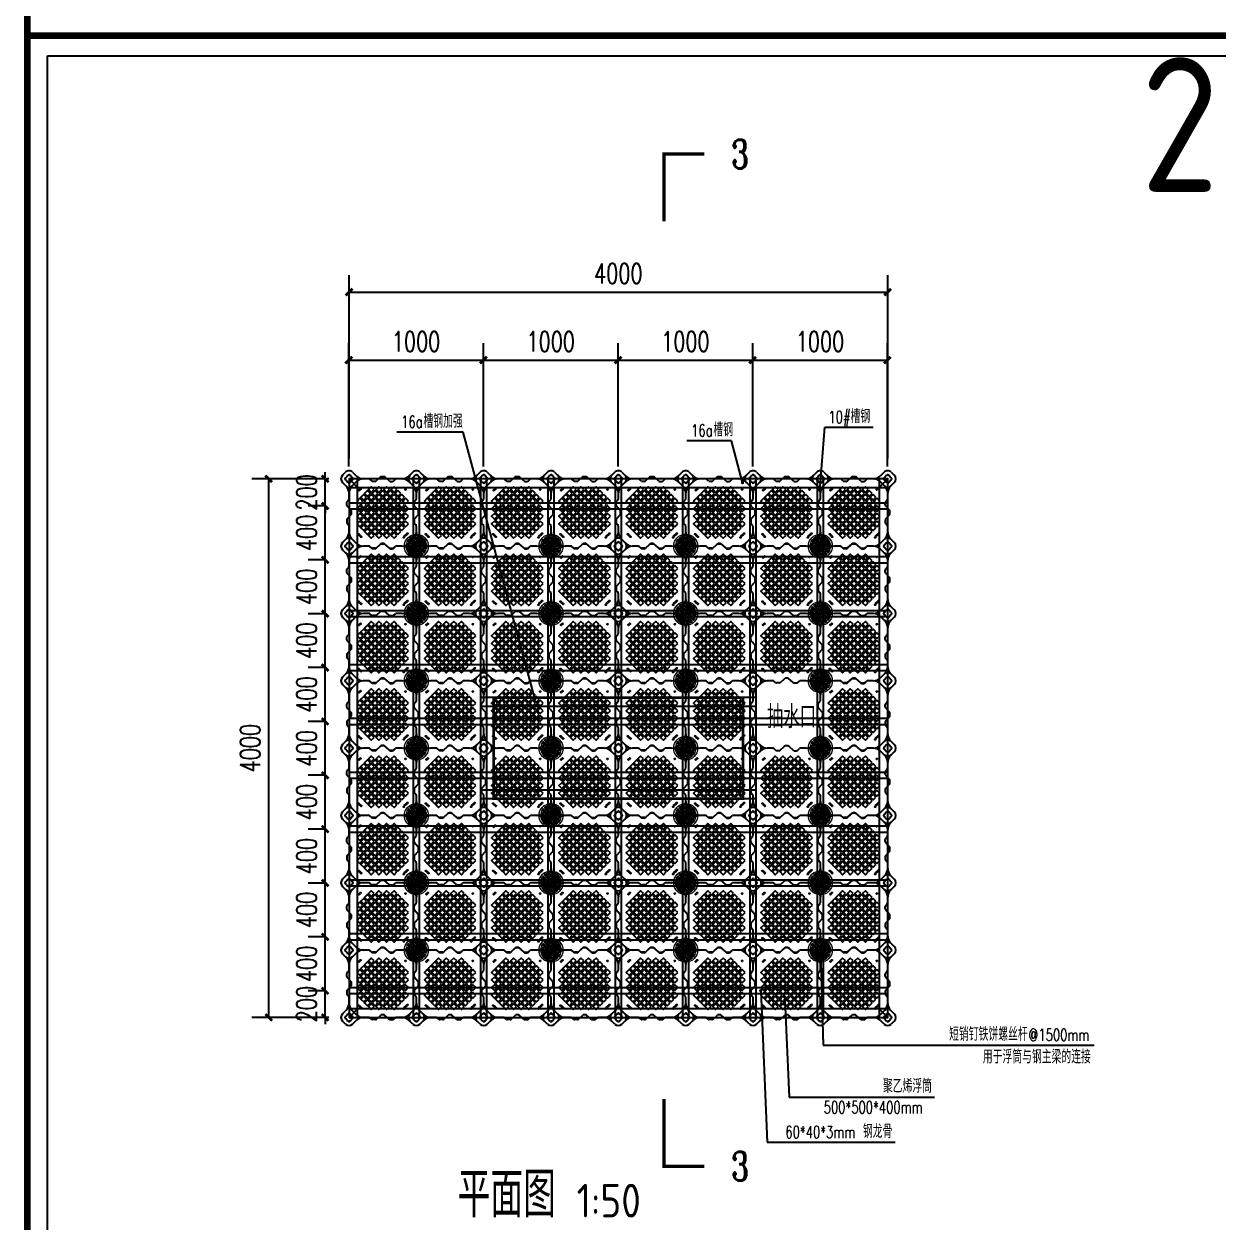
# Model space of a CAD drawing. Extents: x 120685 to 139536, y 100334 to 144511.
# Drawn here: x 120685 to 129552, y 107216 to 116113 of the extents above; entities that cross this region are included whole.
import ezdxf

# ---------------------------------------------------------------- set-up
doc = ezdxf.new("R2010")
doc.units = 0
doc.header["$LTSCALE"] = 1000
doc.header["$MEASUREMENT"] = 0
for name, color, linetype in [('DIM_LEAD', 3, 'Continuous'), ('DIM_SYMB', 3, 'Continuous'), ('PUB_DIM', 3, 'Continuous'), ('PUB_TEXT', 7, 'Continuous'), ('W-FLOAT_BOWL浮筒', 253, 'Continuous'), ('W-STEEL_FRAME钢架', 3, 'Continuous'), ('短销钉', 253, 'Continuous')]:
    doc.layers.add(name, color=color, linetype=linetype)
doc.styles.add('_TCH_DIM', font='SIMPLEX', dxfattribs={"bigfont": 'GBCBIG'})
doc.styles.add('_TCH_DIM_T3', font='SIMPLEX', dxfattribs={"width": 0.705882, "bigfont": 'GBCBIG'})
doc.styles.add('_TCH_LABEL', font='COMPLEX', dxfattribs={"bigfont": 'GBCBIG'})
doc.styles.get("Standard").update_dxf_attribs({"font": 'gbenor.shx', "bigfont": 'gbcbig.shx'})
doc.dimstyles.new('_TCH_ARCH&&50', dxfattribs={"dimtxt": 148.75, "dimasz": 50, "dimexe": 125, "dimexo": 150, "dimgap": 63.125, "dimtad": 1, "dimdec": 0, "dimzin": 0, "dimdsep": 46, "dimtxsty": '_TCH_DIM_T3', "dimblk": 'ARCHTICK', "dimcen": 0.09, "dimclrt": 7, "dimazin": 2, "dimtfac": 1, "dimtdec": 0, "dimtix": 1, "dimtmove": 2, "dimatfit": 3, "dimfxl": 0, "dimtolj": 1, "dimtzin": 0, "dimarcsym": 0})

# ---------------------------------------------------------------- blocks, each defined once
blk = doc.blocks.new('*U27')
at = {"layer": 'W-STEEL_FRAME钢架', "color": 1}
blk.add_lwpolyline([(-2497.6, -21.5), (1502.4, -21.5), (1502.4, 21.5), (-2497.6, 21.5)], close=True, dxfattribs=at)
blk = doc.blocks.new('*U28')
at = {"color": 0, "linetype": 'ByBlock', "lineweight": -2, "transparency": 16777216}
for p in [(0, 0), (0, -400), (0, -800), (0, -1200), (0, -1600), (0, -2000), (0, -2400), (0, -2800), (0, -3200), (0, -3600)]:
    blk.add_blockref('*U27', p, dxfattribs=at)
blk = doc.blocks.new('dsm2')
at = {"color": 251, "lineweight": 5}
for p, q in [((-77.5, 0.3), (-0.3, 77.5)), ((-76.4, -12.8), (12.8, 76.4)), ((-58.2, -51.2), (51.2, 58.2)), ((-51.2, -58.2), (58.2, 51.2)), ((-12.8, -76.4), (76.4, 12.8)), ((0.3, -77.5), (77.5, -0.3))]:
    blk.add_line(p, q, dxfattribs=at)
for centre, radius in [((0, 0), 89), ((-71.8, 14.5), 2.5), ((-65.4, 20.9), 2.5), ((-64, 32.2), 2.5), ((-59, 27.2), 2.5), ((-57.6, 38.5), 2.5), ((-56.2, -1.1), 2.5), ((-52.7, 33.6), 2.5), ((-51.3, 44.9), 2.5), ((-49.9, 5.3), 2.5), ((-46.3, 40), 2.5), ((-44.9, 51.3), 2.5), ((-44.9, 0.4), 2.5), ((-43.5, 11.7), 2.5), ((-40, 46.3), 2.5), ((-38.5, 57.6), 2.5), ((-38.5, 6.7), 2.5), ((-37.1, 18), 2.5), ((-33.6, 52.7), 2.5), ((-32.2, 64), 2.5), ((-32.2, 13.1), 2.5), ((-30.8, 24.4), 2.5), ((-27.2, 59), 2.5), ((-25.8, 19.4), 2.5), ((-24.4, 30.8), 2.5), ((-22.3, 3.2), 2.5), ((-20.9, 65.4), 2.5), ((-19.4, 25.8), 2.5), ((-18, 37.1), 2.5), ((-17.3, -1.8), 2.5), ((-15.9, 9.5), 2.5), ((-14.5, 71.8), 2.5), ((-13.1, 32.2), 2.5), ((-11.7, 43.5), 2.5), ((-11, 4.6), 2.5), ((-9.5, 15.9), 2.5), ((-6.7, 38.5), 2.5), ((-4.6, 11), 2.5), ((0, 45), 6), ((-3.2, 22.3), 2.5), ((1.1, 56.2), 2.5), ((1.8, 17.3), 2.5), ((3.2, 28.6), 2.5), ((6, 51.3), 2.5), ((7.4, 62.6), 2.5), ((8.1, 23.7), 2.5), ((9.5, 35), 2.5), ((12.4, 57.6), 2.5), ((13.8, 68.9), 2.5), ((14.5, 30.1), 2.5), ((15.9, 41.4), 2.5), ((17.3, 1.8), 2.5), ((18.7, 64), 2.5), ((20.9, 36.4), 2.5), ((22.3, 47.7), 2.5), ((23.7, 8.1), 2.5), ((27.2, 42.8), 2.5), ((28.6, 54.1), 2.5), ((28.6, 3.2), 2.5), ((30.1, 14.5), 2.5), ((33.6, 49.1), 2.5), ((35, 60.5), 2.5), ((35, 9.5), 2.5), ((36.4, 20.9), 2.5), ((40, 55.5), 2.5), ((41.4, 15.9), 2.5), ((42.8, 27.2), 2.5), ((44.9, -0.4), 2.5), ((47.7, 22.3), 2.5), ((49.1, 33.6), 2.5), ((51.3, 6), 2.5), ((54.1, 28.6), 2.5), ((55.5, 40), 2.5), ((56.2, 1.1), 2.5), ((57.6, 12.4), 2.5), ((60.5, 35), 2.5), ((62.6, 7.4), 2.5), ((64, 18.7), 2.5), ((68.9, 13.8), 2.5), ((-68.9, -13.8), 2.5), ((-64, -18.7), 2.5), ((-62.6, -7.4), 2.5), ((-60.5, -35), 2.5), ((-57.6, -12.4), 2.5), ((-55.5, -40), 2.5), ((-54.1, -28.6), 2.5), ((-51.3, -6), 2.5), ((-49.1, -33.6), 2.5), ((-47.7, -22.3), 2.5), ((-42.8, -27.2), 2.5), ((-41.4, -15.9), 2.5), ((-40, -55.5), 2.5), ((-36.4, -20.9), 2.5), ((-35, -9.5), 2.5), ((-35, -60.5), 2.5), ((-33.6, -49.1), 2.5), ((-30.1, -14.5), 2.5), ((-28.6, -3.2), 2.5), ((-28.6, -54.1), 2.5), ((-27.2, -42.8), 2.5), ((-23.7, -8.1), 2.5), ((-22.3, -47.7), 2.5), ((-20.9, -36.4), 2.5), ((-18.7, -64), 2.5), ((-15.9, -41.4), 2.5), ((-14.5, -30.1), 2.5), ((-13.8, -68.9), 2.5), ((-12.4, -57.6), 2.5), ((-9.5, -35), 2.5), ((-8.1, -23.7), 2.5), ((-7.4, -62.6), 2.5), ((-6, -51.3), 2.5), ((0, -45), 6), ((-3.2, -28.6), 2.5), ((-1.8, -17.3), 2.5), ((-1.1, -56.2), 2.5), ((3.2, -22.3), 2.5), ((4.6, -11), 2.5), ((6.7, -38.5), 2.5), ((9.5, -15.9), 2.5), ((11, -4.6), 2.5), ((11.7, -43.5), 2.5), ((13.1, -32.2), 2.5), ((14.5, -71.8), 2.5), ((15.9, -9.5), 2.5), ((18, -37.1), 2.5), ((19.4, -25.8), 2.5), ((20.9, -65.4), 2.5), ((22.3, -3.2), 2.5), ((24.4, -30.8), 2.5), ((25.8, -19.4), 2.5), ((27.2, -59), 2.5), ((30.8, -24.4), 2.5), ((32.2, -13.1), 2.5), ((32.2, -64), 2.5), ((33.6, -52.7), 2.5), ((37.1, -18), 2.5), ((38.5, -6.7), 2.5), ((38.5, -57.6), 2.5), ((40, -46.3), 2.5), ((43.5, -11.7), 2.5), ((44.9, -51.3), 2.5), ((46.3, -40), 2.5), ((49.9, -5.3), 2.5), ((51.3, -44.9), 2.5), ((52.7, -33.6), 2.5), ((57.6, -38.5), 2.5), ((59, -27.2), 2.5), ((64, -32.2), 2.5), ((65.4, -20.9), 2.5), ((71.8, -14.5), 2.5)]:
    blk.add_circle(centre, radius, dxfattribs=at)
for centre, radius, start, end in [((0, 0), 77.5, 90.20868, 179.79132), ((-5.3, 49.9), 2.5, 9.98859, 265.11194), ((0, 0), 77.5, 48.69907, 80.49593), ((0, 0), 77.5, 9.50407, 41.30093), ((0, 0), 77.5, 189.50407, 221.30093), ((0, 0), 77.5, 228.69907, 260.49593), ((0, 0), 77.5, 270.20868, 359.79132), ((5.3, -49.9), 2.5, 189.98859, 85.11194)]:
    blk.add_arc(centre, radius, start, end, dxfattribs=at)
blk = doc.blocks.new('ds')
at = {"color": 6}
blk.add_lwpolyline([(-6.5, -3.8), (0, -7.5), (6.5, -3.8), (6.5, 3.8), (0, 7.5), (-6.5, 3.8)], close=True, dxfattribs=at)
at = {"color": 5, "lineweight": -3}
blk.add_circle((0, 0), 9, dxfattribs=at)
at = {"lineweight": -3}
blk.add_circle((0, 0), 4, dxfattribs=at)
at = {"color": 251, "lineweight": 5, "rotation": 90}
blk.add_blockref('dsm2', (0, 0), dxfattribs=at)
blk = doc.blocks.new('*U35')
at = {"layer": '短销钉'}
blk.add_blockref('ds', (0, 0), dxfattribs=at)
blk = doc.blocks.new('*U36')
at = {"color": 0, "linetype": 'ByBlock', "lineweight": -2, "transparency": 16777216}
for p in [(0, 0), (1000, 0), (2000, 0), (3000, 0), (0, -500), (1000, -500), (2000, -500), (3000, -500), (0, -1000), (1000, -1000), (2000, -1000), (3000, -1000), (0, -1500), (1000, -1500), (2000, -1500), (3000, -1500), (0, -2000), (1000, -2000), (2000, -2000), (3000, -2000), (0, -2500), (1000, -2500), (2000, -2500), (3000, -2500), (0, -3000), (1000, -3000), (2000, -3000), (3000, -3000)]:
    blk.add_blockref('*U35', p, dxfattribs=at)
blk = doc.blocks.new('旗华浮筒')
at = {"layer": 'W-FLOAT_BOWL浮筒'}
for p, q in [((-548.8, 526.9), (-526.9, 548.8)), ((-473.2, 548.8), (-444.8, 520.5)), ((-26.8, 548.8), (-55.2, 520.5)), ((26.9, 548.8), (48.8, 526.9)), ((-548.8, 473.2), (-520.5, 444.8)), ((-479.5, 444.8), (-444.8, 479.5)), ((-395.4, 500), (-351.5, 500)), ((-332.9, 513.4), (-344.7, 502.6)), ((-303.9, 516), (-326.1, 516)), ((-297.1, 513.4), (-264.4, 483.6)), ((-257.6, 481), (-242.4, 481)), ((-202.9, 513.4), (-235.6, 483.6)), ((-196.1, 516), (-173.9, 516)), ((-167.1, 513.4), (-155.3, 502.6)), ((-148.5, 500), (-104.7, 500)), ((-20.5, 444.8), (-55.2, 479.5)), ((48.8, 473.2), (20.5, 444.8)), ((-500, 351.5), (-500, 395.4)), ((0, 351.3), (0, 395.4)), ((-516, 303.9), (-516, 326.1)), ((-513.4, 332.9), (-502.6, 344.7)), ((-513.4, 297.1), (-483.6, 264.4)), ((-19, 307.4), (-19, 322.6)), ((-16.4, 329.4), (-2.6, 344.5)), ((-16.4, 300.6), (13.4, 267.9)), ((-516, 196.1), (-516, 173.9)), ((-513.4, 202.9), (-483.6, 235.6)), ((-481, 242.4), (-481, 257.6)), ((-19, 192.6), (-19, 177.4)), ((-16.4, 199.4), (13.4, 232.1)), ((16, 238.9), (16, 261.1)), ((-513.4, 167.1), (-502.6, 155.3)), ((-500, 104.7), (-500, 148.5)), ((-16.4, 170.6), (-2.6, 155.5)), ((0, 104.7), (0, 148.7)), ((-548.8, 26.8), (-520.5, 55.2)), ((-444.8, 20.5), (-479.5, 55.2)), ((-395.4, 0), (-351.3, 0)), ((-329.4, 16.4), (-344.5, 2.6)), ((-307.4, 19), (-322.6, 19)), ((-300.6, 16.4), (-267.9, -13.4)), ((-199.4, 16.4), (-232.1, -13.4)), ((-192.6, 19), (-177.4, 19)), ((-170.6, 16.4), (-155.5, 2.6)), ((-148.7, 0), (-104.7, 0)), ((-55.2, 20.5), (-20.5, 55.2)), ((48.8, 26.8), (20.5, 55.2)), ((-526.9, -48.8), (-548.8, -26.9)), ((-473.2, -48.8), (-444.8, -20.5)), ((-261.1, -16), (-238.9, -16)), ((-26.8, -48.8), (-55.2, -20.5)), ((48.8, -26.9), (26.9, -48.8))]:
    blk.add_line(p, q, dxfattribs=at)
for points in [[(-419.7, 313.6), (-398.5, 334.9), (-419.7, 356.1), (-440.9, 334.9)], [(-391.4, 341.9), (-370.2, 363.1), (-391.4, 384.4), (-412.6, 363.1)], [(-363.1, 370.2), (-341.9, 391.4), (-363.1, 412.6), (-384.4, 391.4)], [(-363.1, 313.6), (-341.9, 334.9), (-363.1, 356.1), (-384.4, 334.9)], [(-334.9, 398.5), (-313.6, 419.7), (-334.9, 440.9), (-356.1, 419.7)], [(-334.9, 341.9), (-313.6, 363.1), (-334.9, 384.4), (-356.1, 363.1)], [(-306.6, 370.2), (-285.4, 391.4), (-306.6, 412.6), (-327.8, 391.4)], [(-306.6, 313.6), (-285.4, 334.9), (-306.6, 356.1), (-327.8, 334.9)], [(-278.3, 398.5), (-257.1, 419.7), (-278.3, 440.9), (-299.5, 419.7)], [(-278.3, 341.9), (-257.1, 363.1), (-278.3, 384.4), (-299.5, 363.1)], [(-250, 370.2), (-228.8, 391.4), (-250, 412.6), (-271.2, 391.4)], [(-250, 313.6), (-228.8, 334.9), (-250, 356.1), (-271.2, 334.9)], [(-221.7, 398.5), (-200.5, 419.7), (-221.7, 440.9), (-242.9, 419.7)], [(-221.7, 341.9), (-200.5, 363.1), (-221.7, 384.4), (-242.9, 363.1)], [(-193.4, 370.2), (-172.2, 391.4), (-193.4, 412.6), (-214.6, 391.4)], [(-193.4, 313.6), (-172.2, 334.9), (-193.4, 356.1), (-214.6, 334.9)], [(-165.1, 398.5), (-143.9, 419.7), (-165.1, 440.9), (-186.4, 419.7)], [(-165.1, 341.9), (-143.9, 363.1), (-165.1, 384.4), (-186.4, 363.1)], [(-136.9, 370.2), (-115.6, 391.4), (-136.9, 412.6), (-158.1, 391.4)], [(-136.9, 313.6), (-115.6, 334.9), (-136.9, 356.1), (-158.1, 334.9)], [(-108.6, 341.9), (-87.4, 363.1), (-108.6, 384.4), (-129.8, 363.1)], [(-80.3, 313.6), (-59.1, 334.9), (-80.3, 356.1), (-101.5, 334.9)], [(-419.7, 257.1), (-398.5, 278.3), (-419.7, 299.5), (-440.9, 278.3)], [(-391.4, 285.4), (-370.2, 306.6), (-391.4, 327.8), (-412.6, 306.6)], [(-391.4, 228.8), (-370.2, 250), (-391.4, 271.2), (-412.6, 250)], [(-363.1, 257.1), (-341.9, 278.3), (-363.1, 299.5), (-384.4, 278.3)], [(-334.9, 285.4), (-313.6, 306.6), (-334.9, 327.8), (-356.1, 306.6)], [(-334.9, 228.8), (-313.6, 250), (-334.9, 271.2), (-356.1, 250)], [(-306.6, 257.1), (-285.4, 278.3), (-306.6, 299.5), (-327.8, 278.3)], [(-278.3, 285.4), (-257.1, 306.6), (-278.3, 327.8), (-299.5, 306.6)], [(-278.3, 228.8), (-257.1, 250), (-278.3, 271.2), (-299.5, 250)], [(-250, 257.1), (-228.8, 278.3), (-250, 299.5), (-271.2, 278.3)], [(-221.7, 285.4), (-200.5, 306.6), (-221.7, 327.8), (-242.9, 306.6)], [(-221.7, 228.8), (-200.5, 250), (-221.7, 271.2), (-242.9, 250)], [(-193.4, 257.1), (-172.2, 278.3), (-193.4, 299.5), (-214.6, 278.3)], [(-165.1, 285.4), (-143.9, 306.6), (-165.1, 327.8), (-186.4, 306.6)], [(-165.1, 228.8), (-143.9, 250), (-165.1, 271.2), (-186.4, 250)], [(-136.9, 257.1), (-115.6, 278.3), (-136.9, 299.5), (-158.1, 278.3)], [(-108.6, 285.4), (-87.4, 306.6), (-108.6, 327.8), (-129.8, 306.6)], [(-108.6, 228.8), (-87.4, 250), (-108.6, 271.2), (-129.8, 250)], [(-80.3, 257.1), (-59.1, 278.3), (-80.3, 299.5), (-101.5, 278.3)], [(-419.7, 200.5), (-398.5, 221.7), (-419.7, 242.9), (-440.9, 221.7)], [(-419.7, 143.9), (-398.5, 165.1), (-419.7, 186.4), (-440.9, 165.1)], [(-391.4, 172.2), (-370.2, 193.4), (-391.4, 214.6), (-412.6, 193.4)], [(-363.1, 200.5), (-341.9, 221.7), (-363.1, 242.9), (-384.4, 221.7)], [(-363.1, 143.9), (-341.9, 165.1), (-363.1, 186.4), (-384.4, 165.1)], [(-334.9, 172.2), (-313.6, 193.4), (-334.9, 214.6), (-356.1, 193.4)], [(-306.6, 200.5), (-285.4, 221.7), (-306.6, 242.9), (-327.8, 221.7)], [(-306.6, 143.9), (-285.4, 165.1), (-306.6, 186.4), (-327.8, 165.1)], [(-278.3, 172.2), (-257.1, 193.4), (-278.3, 214.6), (-299.5, 193.4)], [(-250, 200.5), (-228.8, 221.7), (-250, 242.9), (-271.2, 221.7)], [(-250, 143.9), (-228.8, 165.1), (-250, 186.4), (-271.2, 165.1)], [(-221.7, 172.2), (-200.5, 193.4), (-221.7, 214.6), (-242.9, 193.4)], [(-193.4, 200.5), (-172.2, 221.7), (-193.4, 242.9), (-214.6, 221.7)], [(-193.4, 143.9), (-172.2, 165.1), (-193.4, 186.4), (-214.6, 165.1)], [(-165.1, 172.2), (-143.9, 193.4), (-165.1, 214.6), (-186.4, 193.4)], [(-136.9, 200.5), (-115.6, 221.7), (-136.9, 242.9), (-158.1, 221.7)], [(-136.9, 143.9), (-115.6, 165.1), (-136.9, 186.4), (-158.1, 165.1)], [(-108.6, 172.2), (-87.4, 193.4), (-108.6, 214.6), (-129.8, 193.4)], [(-80.3, 200.5), (-59.1, 221.7), (-80.3, 242.9), (-101.5, 221.7)], [(-80.3, 143.9), (-59.1, 165.1), (-80.3, 186.4), (-101.5, 165.1)], [(-391.4, 115.6), (-370.2, 136.9), (-391.4, 158.1), (-412.6, 136.9)], [(-363.1, 87.4), (-341.9, 108.6), (-363.1, 129.8), (-384.4, 108.6)], [(-334.9, 115.6), (-313.6, 136.9), (-334.9, 158.1), (-356.1, 136.9)], [(-334.9, 59.1), (-313.6, 80.3), (-334.9, 101.5), (-356.1, 80.3)], [(-306.6, 87.4), (-285.4, 108.6), (-306.6, 129.8), (-327.8, 108.6)], [(-278.3, 115.6), (-257.1, 136.9), (-278.3, 158.1), (-299.5, 136.9)], [(-278.3, 59.1), (-257.1, 80.3), (-278.3, 101.5), (-299.5, 80.3)], [(-250, 87.4), (-228.8, 108.6), (-250, 129.8), (-271.2, 108.6)], [(-221.7, 115.6), (-200.5, 136.9), (-221.7, 158.1), (-242.9, 136.9)], [(-221.7, 59.1), (-200.5, 80.3), (-221.7, 101.5), (-242.9, 80.3)], [(-193.4, 87.4), (-172.2, 108.6), (-193.4, 129.8), (-214.6, 108.6)], [(-165.1, 115.6), (-143.9, 136.9), (-165.1, 158.1), (-186.4, 136.9)], [(-165.1, 59.1), (-143.9, 80.3), (-165.1, 101.5), (-186.4, 80.3)], [(-136.9, 87.4), (-115.6, 108.6), (-136.9, 129.8), (-158.1, 108.6)], [(-108.6, 115.6), (-87.4, 136.9), (-108.6, 158.1), (-129.8, 136.9)]]:
    blk.add_lwpolyline(points, close=True, dxfattribs=at)
for centre in [(-429.4, 411), (-419.7, 419.7), (-411, 429.4), (-84.8, 424.4), (-75.6, 415.2), (-434.7, 92.9), (-424.4, 84.8), (-415.2, 75.6), (-407.1, 65.3), (-80.3, 80.3)]:
    blk.add_circle(centre, 3.5, dxfattribs=at)
for centre, radius, start, end in [((-500, 522), 38, 45, 135), ((0, 522), 38, 45, 135), ((-522, 500), 38, 135, 225), ((-524, 500), 7, 90, 270), ((-500, 500), 25, 106.2602, 163.7398), ((-500, 500), 25, 196.2602, 253.7398), ((-500, 524), 7, 0, 180), ((-500, 476), 7, 180, 0), ((-500, 500), 25, 16.2602, 73.7398), ((-500, 500), 25, 286.2602, 343.7398), ((-476, 500), 7, 270, 90), ((-395.3, 570), 70, 225, 270), ((-395.3, 430), 70, 90, 135), ((-351.5, 510), 10, 270, 312.27369), ((-326.1, 506), 10, 90, 132.27369), ((-303.9, 506), 10, 47.72631, 90), ((-257.6, 491), 10, 227.72631, 270), ((-242.4, 491), 10, 270, 312.27369), ((-196.1, 506), 10, 90, 132.27369), ((-173.9, 506), 10, 47.72631, 90), ((-148.5, 510), 10, 227.72631, 270), ((-104.7, 570), 70, 270, 315), ((-104.7, 430), 70, 45, 90), ((-24, 500), 7, 90, 270), ((0, 500), 25, 106.2602, 163.7398), ((0, 500), 25, 196.2602, 253.7398), ((0, 524), 7, 0, 180), ((0, 476), 7, 180, 0), ((0, 500), 25, 16.2602, 73.7398), ((0, 500), 25, 286.2602, 343.7398), ((24, 500), 7, 270, 90), ((22, 500), 38, 315, 45), ((-570, 395.3), 70, 0, 45), ((-430, 395.3), 70, 135, 180), ((-70, 395.3), 70, 0, 45), ((70, 395.3), 70, 135, 180), ((-506, 326.1), 10, 137.72631, 180), ((-506, 303.9), 10, 180, 222.27369), ((-510, 351.5), 10, 317.72631, 0), ((-9, 322.6), 10, 137.72631, 180), ((-9, 307.4), 10, 180, 222.27369), ((-10, 351.3), 10, 317.72631, 0), ((6, 261.1), 10, 0, 42.27369), ((-506, 196.1), 10, 137.72631, 180), ((-491, 257.6), 10, 0, 42.27369), ((-491, 242.4), 10, 317.72631, 0), ((-9, 192.6), 10, 137.72631, 180), ((6, 238.9), 10, 317.72631, 0), ((-570, 104.7), 70, 315, 0), ((-506, 173.9), 10, 180, 222.27369), ((-510, 148.5), 10, 0, 42.27369), ((-430, 104.7), 70, 180, 225), ((-70, 104.7), 70, 315, 0), ((-9, 177.4), 10, 180, 222.27369), ((-10, 148.7), 10, 0, 42.27369), ((70, 104.7), 70, 180, 225), ((-522, 0), 38, 135, 225), ((-524, 0), 7, 90, 270), ((-500, 0), 25, 106.2602, 163.7398), ((-500, 24), 7, 0, 180), ((-500, 0), 25, 16.2602, 73.7398), ((-476, 0), 7, 270, 90), ((-395.3, 70), 70, 225, 270), ((-395.3, -70), 70, 90, 135), ((-351.3, 10), 10, 270, 312.27369), ((-322.6, 9), 10, 90, 132.27369), ((-307.4, 9), 10, 47.72631, 90), ((-192.6, 9), 10, 90, 132.27369), ((-177.4, 9), 10, 47.72631, 90), ((-148.7, 10), 10, 227.72631, 270), ((-104.7, 70), 70, 270, 315), ((-104.7, -70), 70, 45, 90), ((-24, 0), 7, 90, 270), ((0, 0), 25, 106.2602, 163.7398), ((0, 24), 7, 0, 180), ((0, 0), 25, 16.2602, 73.7398), ((24, 0), 7, 270, 90), ((22, 0), 38, 315, 45), ((-500, -22), 38, 225, 315), ((-500, 0), 25, 196.2602, 253.7398), ((-500, -24), 7, 180, 0), ((-500, 0), 25, 286.2602, 343.7398), ((-261.1, -6), 10, 227.72631, 270), ((-238.9, -6), 10, 270, 312.27369), ((0, -22), 38, 225, 315), ((0, 0), 25, 196.2602, 253.7398), ((0, -24), 7, 180, 0), ((0, 0), 25, 286.2602, 343.7398)]:
    blk.add_arc(centre, radius, start, end, dxfattribs=at)
blk = doc.blocks.new('*U45')
at = {"color": 172}
blk.add_lwpolyline([(-24, -2750), (24, -2750), (24, 1250), (-24, 1250)], close=True, dxfattribs=at)
blk = doc.blocks.new('*U46')
at = {"color": 0, "linetype": 'ByBlock', "lineweight": -2, "transparency": 16777216}
for p in [(0, 0), (1000, 0), (2000, 0), (3000, 0)]:
    blk.add_blockref('*U45', p, dxfattribs=at)
blk = doc.blocks.new('*U47')
at = {"color": 172}
blk.add_lwpolyline([(-24, -2750), (24, -2750), (24, 1250), (-24, 1250)], close=True, dxfattribs=at)
blk = doc.blocks.new('*U48')
at = {"color": 0, "linetype": 'ByBlock', "lineweight": -2, "transparency": 16777216}
for p in [(0, 0), (1000, 0), (2000, 0)]:
    blk.add_blockref('*U47', p, dxfattribs=at)
blk = doc.blocks.new('_ArchTick')
at = {"color": 0, "linetype": 'ByBlock', "const_width": 0.4}
blk.add_lwpolyline([(-0.5, -0.5), (0.5, 0.5)], dxfattribs=at)
blk = doc.blocks.new('*D111')
at = {"layer": 'Defpoints', "color": 0, "transparency": 16777216}
for p in [(122502.3, 112735.2), (123099, 112735.2), (123099, 108735.2)]:
    blk.add_point(p, dxfattribs=at)
at = {"layer": 'PUB_DIM', "color": 0, "lineweight": -2, "transparency": 16777216}
for p, q in [((122949, 112735.2), (122377.3, 112735.2)), ((122502.3, 108735.2), (122502.3, 112735.2)), ((122949, 108735.2), (122377.3, 108735.2))]:
    blk.add_line(p, q, dxfattribs=at)
at = {"layer": 'PUB_DIM', "color": 0, "lineweight": -2, "transparency": 16777216, "xscale": 50, "yscale": 50, "zscale": 50}
for p, rotation in [((122502.3, 112735.2), 90), ((122502.3, 108735.2), 270)]:
    blk.add_blockref('_ArchTick', p, dxfattribs=dict(at, rotation=rotation))
at = {"layer": 'PUB_DIM', "color": 7, "transparency": 16777216, "insert": (122364.8, 110735.2), "char_height": 148.75, "attachment_point": 5, "rotation": 90, "style": '_TCH_DIM_T3'}
blk.add_mtext('\\A1;4000', dxfattribs=at)
blk = doc.blocks.new('*D112')
at = {"layer": 'Defpoints', "color": 0, "transparency": 16777216}
for p in [(127099, 114122.1), (123099, 112735.2), (127099, 112735.2)]:
    blk.add_point(p, dxfattribs=at)
at = {"layer": 'PUB_DIM', "color": 0, "lineweight": -2, "transparency": 16777216}
for p, q in [((123099, 112885.2), (123099, 114247.1)), ((127099, 112885.2), (127099, 114247.1)), ((123099, 114122.1), (127099, 114122.1))]:
    blk.add_line(p, q, dxfattribs=at)
at = {"layer": 'PUB_DIM', "color": 0, "lineweight": -2, "transparency": 16777216, "xscale": 50, "yscale": 50, "zscale": 50, "rotation": 180}
blk.add_blockref('_ArchTick', (123099, 114122.1), dxfattribs=at)
at = {"layer": 'PUB_DIM', "color": 0, "lineweight": -2, "transparency": 16777216, "xscale": 50, "yscale": 50, "zscale": 50}
blk.add_blockref('_ArchTick', (127099, 114122.1), dxfattribs=at)
at = {"layer": 'PUB_DIM', "color": 7, "transparency": 16777216, "insert": (125099, 114259.6), "char_height": 148.75, "attachment_point": 5, "style": '_TCH_DIM_T3'}
blk.add_mtext('\\A1;4000', dxfattribs=at)
blk = doc.blocks.new('*D113')
at = {"layer": 'Defpoints', "color": 0, "transparency": 16777216}
for p in [(122921.6, 112735.1), (123071.6, 112735.1), (123071.6, 112533.6)]:
    blk.add_point(p, dxfattribs=at)
at = {"layer": 'PUB_DIM', "color": 0, "lineweight": -2, "transparency": 16777216}
for p, q in [((122921.6, 112735.1), (122796.6, 112735.1)), ((122921.6, 112735.1), (122921.6, 112785.1)), ((122921.6, 112533.6), (122921.6, 112735.1)), ((122921.6, 112533.6), (122796.6, 112533.6)), ((122921.6, 112533.6), (122921.6, 112483.6))]:
    blk.add_line(p, q, dxfattribs=at)
at = {"layer": 'PUB_DIM', "color": 0, "lineweight": -2, "transparency": 16777216, "xscale": 50, "yscale": 50, "zscale": 50}
for p, rotation in [((122921.6, 112735.1), 269.9960248728721), ((122921.6, 112533.6), 89.99602487287204)]:
    blk.add_blockref('_ArchTick', p, dxfattribs=dict(at, rotation=rotation))
at = {"layer": 'PUB_DIM', "color": 7, "transparency": 16777216, "insert": (122784.1, 112634.4), "char_height": 148.75, "attachment_point": 5, "rotation": 89.99602, "style": '_TCH_DIM_T3'}
blk.add_mtext('\\A1;200', dxfattribs=at)
blk = doc.blocks.new('*D114')
at = {"layer": 'Defpoints', "color": 0, "transparency": 16777216}
for p in [(122921.6, 112533.6), (123071.6, 112533.6), (123071.5, 112133.6)]:
    blk.add_point(p, dxfattribs=at)
at = {"layer": 'PUB_DIM', "color": 0, "lineweight": -2, "transparency": 16777216}
for p, q in [((122921.6, 112533.6), (122796.6, 112533.6)), ((122921.5, 112133.6), (122921.6, 112533.6)), ((122921.5, 112133.6), (122796.5, 112133.6))]:
    blk.add_line(p, q, dxfattribs=at)
at = {"layer": 'PUB_DIM', "color": 0, "lineweight": -2, "transparency": 16777216, "xscale": 50, "yscale": 50, "zscale": 50}
for p, rotation in [((122921.6, 112533.6), 89.99602487287288), ((122921.5, 112133.6), 269.9960248728729)]:
    blk.add_blockref('_ArchTick', p, dxfattribs=dict(at, rotation=rotation))
at = {"layer": 'PUB_DIM', "color": 7, "transparency": 16777216, "insert": (122784.1, 112333.6), "char_height": 148.75, "attachment_point": 5, "rotation": 89.99602, "style": '_TCH_DIM_T3'}
blk.add_mtext('\\A1;400', dxfattribs=at)
blk = doc.blocks.new('*D115')
at = {"layer": 'Defpoints', "color": 0, "transparency": 16777216}
for p in [(122921.5, 112133.6), (123071.5, 112133.6), (123071.5, 111733.6)]:
    blk.add_point(p, dxfattribs=at)
at = {"layer": 'PUB_DIM', "color": 0, "lineweight": -2, "transparency": 16777216}
for p, q in [((122921.5, 112133.6), (122796.5, 112133.6)), ((122921.5, 111733.6), (122921.5, 112133.6)), ((122921.5, 111733.6), (122796.5, 111733.6))]:
    blk.add_line(p, q, dxfattribs=at)
at = {"layer": 'PUB_DIM', "color": 0, "lineweight": -2, "transparency": 16777216, "xscale": 50, "yscale": 50, "zscale": 50}
for p, rotation in [((122921.5, 112133.6), 89.9960248728708), ((122921.5, 111733.6), 269.9960248728707)]:
    blk.add_blockref('_ArchTick', p, dxfattribs=dict(at, rotation=rotation))
at = {"layer": 'PUB_DIM', "color": 7, "transparency": 16777216, "insert": (122784, 111933.6), "char_height": 148.75, "attachment_point": 5, "rotation": 89.99602, "style": '_TCH_DIM_T3'}
blk.add_mtext('\\A1;400', dxfattribs=at)
blk = doc.blocks.new('*D116')
at = {"layer": 'Defpoints', "color": 0, "transparency": 16777216}
for p in [(122921.5, 111733.6), (123071.5, 111733.6), (123071.5, 111333.6)]:
    blk.add_point(p, dxfattribs=at)
at = {"layer": 'PUB_DIM', "color": 0, "lineweight": -2, "transparency": 16777216}
for p, q in [((122921.5, 111733.6), (122796.5, 111733.6)), ((122921.5, 111333.6), (122921.5, 111733.6)), ((122921.5, 111333.6), (122796.5, 111333.6))]:
    blk.add_line(p, q, dxfattribs=at)
at = {"layer": 'PUB_DIM', "color": 0, "lineweight": -2, "transparency": 16777216, "xscale": 50, "yscale": 50, "zscale": 50}
for p, rotation in [((122921.5, 111733.6), 89.99602487287288), ((122921.5, 111333.6), 269.9960248728729)]:
    blk.add_blockref('_ArchTick', p, dxfattribs=dict(at, rotation=rotation))
at = {"layer": 'PUB_DIM', "color": 7, "transparency": 16777216, "insert": (122784, 111533.6), "char_height": 148.75, "attachment_point": 5, "rotation": 89.99602, "style": '_TCH_DIM_T3'}
blk.add_mtext('\\A1;400', dxfattribs=at)
blk = doc.blocks.new('*D117')
at = {"layer": 'Defpoints', "color": 0, "transparency": 16777216}
for p in [(122921.5, 111333.6), (123071.5, 111333.6), (123071.5, 110933.6)]:
    blk.add_point(p, dxfattribs=at)
at = {"layer": 'PUB_DIM', "color": 0, "lineweight": -2, "transparency": 16777216}
for p, q in [((122921.5, 111333.6), (122796.5, 111333.6)), ((122921.5, 110933.6), (122921.5, 111333.6)), ((122921.5, 110933.6), (122796.5, 110933.6))]:
    blk.add_line(p, q, dxfattribs=at)
at = {"layer": 'PUB_DIM', "color": 0, "lineweight": -2, "transparency": 16777216, "xscale": 50, "yscale": 50, "zscale": 50}
for p, rotation in [((122921.5, 111333.6), 89.9960248728708), ((122921.5, 110933.6), 269.9960248728707)]:
    blk.add_blockref('_ArchTick', p, dxfattribs=dict(at, rotation=rotation))
at = {"layer": 'PUB_DIM', "color": 7, "transparency": 16777216, "insert": (122784, 111133.6), "char_height": 148.75, "attachment_point": 5, "rotation": 89.99602, "style": '_TCH_DIM_T3'}
blk.add_mtext('\\A1;400', dxfattribs=at)
blk = doc.blocks.new('*D118')
at = {"layer": 'Defpoints', "color": 0, "transparency": 16777216}
for p in [(122921.5, 110933.6), (123071.5, 110933.6), (123071.4, 110533.6)]:
    blk.add_point(p, dxfattribs=at)
at = {"layer": 'PUB_DIM', "color": 0, "lineweight": -2, "transparency": 16777216}
for p, q in [((122921.5, 110933.6), (122796.5, 110933.6)), ((122921.4, 110533.6), (122921.5, 110933.6)), ((122921.4, 110533.6), (122796.4, 110533.6))]:
    blk.add_line(p, q, dxfattribs=at)
at = {"layer": 'PUB_DIM', "color": 0, "lineweight": -2, "transparency": 16777216, "xscale": 50, "yscale": 50, "zscale": 50}
for p, rotation in [((122921.5, 110933.6), 89.99602487287288), ((122921.4, 110533.6), 269.9960248728729)]:
    blk.add_blockref('_ArchTick', p, dxfattribs=dict(at, rotation=rotation))
at = {"layer": 'PUB_DIM', "color": 7, "transparency": 16777216, "insert": (122783.9, 110733.6), "char_height": 148.75, "attachment_point": 5, "rotation": 89.99602, "style": '_TCH_DIM_T3'}
blk.add_mtext('\\A1;400', dxfattribs=at)
blk = doc.blocks.new('*D119')
at = {"layer": 'Defpoints', "color": 0, "transparency": 16777216}
for p in [(122921.4, 110533.6), (123071.4, 110533.6), (123071.4, 110133.6)]:
    blk.add_point(p, dxfattribs=at)
at = {"layer": 'PUB_DIM', "color": 0, "lineweight": -2, "transparency": 16777216}
for p, q in [((122921.4, 110533.6), (122796.4, 110533.6)), ((122921.4, 110133.6), (122921.4, 110533.6)), ((122921.4, 110133.6), (122796.4, 110133.6))]:
    blk.add_line(p, q, dxfattribs=at)
at = {"layer": 'PUB_DIM', "color": 0, "lineweight": -2, "transparency": 16777216, "xscale": 50, "yscale": 50, "zscale": 50}
for p, rotation in [((122921.4, 110533.6), 89.9960248728708), ((122921.4, 110133.6), 269.9960248728707)]:
    blk.add_blockref('_ArchTick', p, dxfattribs=dict(at, rotation=rotation))
at = {"layer": 'PUB_DIM', "color": 7, "transparency": 16777216, "insert": (122783.9, 110333.6), "char_height": 148.75, "attachment_point": 5, "rotation": 89.99602, "style": '_TCH_DIM_T3'}
blk.add_mtext('\\A1;400', dxfattribs=at)
blk = doc.blocks.new('*D120')
at = {"layer": 'Defpoints', "color": 0, "transparency": 16777216}
for p in [(122921.4, 110133.6), (123071.4, 110133.6), (123071.4, 109733.6)]:
    blk.add_point(p, dxfattribs=at)
at = {"layer": 'PUB_DIM', "color": 0, "lineweight": -2, "transparency": 16777216}
for p, q in [((122921.4, 110133.6), (122796.4, 110133.6)), ((122921.4, 109733.6), (122921.4, 110133.6)), ((122921.4, 109733.6), (122796.4, 109733.6))]:
    blk.add_line(p, q, dxfattribs=at)
at = {"layer": 'PUB_DIM', "color": 0, "lineweight": -2, "transparency": 16777216, "xscale": 50, "yscale": 50, "zscale": 50}
for p, rotation in [((122921.4, 110133.6), 89.99602487287288), ((122921.4, 109733.6), 269.9960248728729)]:
    blk.add_blockref('_ArchTick', p, dxfattribs=dict(at, rotation=rotation))
at = {"layer": 'PUB_DIM', "color": 7, "transparency": 16777216, "insert": (122783.9, 109933.6), "char_height": 148.75, "attachment_point": 5, "rotation": 89.99602, "style": '_TCH_DIM_T3'}
blk.add_mtext('\\A1;400', dxfattribs=at)
blk = doc.blocks.new('*D121')
at = {"layer": 'Defpoints', "color": 0, "transparency": 16777216}
for p in [(122921.4, 109733.6), (123071.4, 109733.6), (123071.4, 109333.6)]:
    blk.add_point(p, dxfattribs=at)
at = {"layer": 'PUB_DIM', "color": 0, "lineweight": -2, "transparency": 16777216}
for p, q in [((122921.4, 109733.6), (122796.4, 109733.6)), ((122921.4, 109333.6), (122921.4, 109733.6)), ((122921.4, 109333.6), (122796.4, 109333.6))]:
    blk.add_line(p, q, dxfattribs=at)
at = {"layer": 'PUB_DIM', "color": 0, "lineweight": -2, "transparency": 16777216, "xscale": 50, "yscale": 50, "zscale": 50}
for p, rotation in [((122921.4, 109733.6), 89.9960248728708), ((122921.4, 109333.6), 269.9960248728707)]:
    blk.add_blockref('_ArchTick', p, dxfattribs=dict(at, rotation=rotation))
at = {"layer": 'PUB_DIM', "color": 7, "transparency": 16777216, "insert": (122783.9, 109533.6), "char_height": 148.75, "attachment_point": 5, "rotation": 89.99602, "style": '_TCH_DIM_T3'}
blk.add_mtext('\\A1;400', dxfattribs=at)
blk = doc.blocks.new('*D122')
at = {"layer": 'Defpoints', "color": 0, "transparency": 16777216}
for p in [(122921.4, 109333.6), (123071.4, 109333.6), (123071.3, 108933.6)]:
    blk.add_point(p, dxfattribs=at)
at = {"layer": 'PUB_DIM', "color": 0, "lineweight": -2, "transparency": 16777216}
for p, q in [((122921.4, 109333.6), (122796.4, 109333.6)), ((122921.3, 108933.6), (122921.4, 109333.6)), ((122921.3, 108933.6), (122796.3, 108933.6))]:
    blk.add_line(p, q, dxfattribs=at)
at = {"layer": 'PUB_DIM', "color": 0, "lineweight": -2, "transparency": 16777216, "xscale": 50, "yscale": 50, "zscale": 50}
for p, rotation in [((122921.4, 109333.6), 89.99602487287288), ((122921.3, 108933.6), 269.9960248728729)]:
    blk.add_blockref('_ArchTick', p, dxfattribs=dict(at, rotation=rotation))
at = {"layer": 'PUB_DIM', "color": 7, "transparency": 16777216, "insert": (122783.8, 109133.6), "char_height": 148.75, "attachment_point": 5, "rotation": 89.99602, "style": '_TCH_DIM_T3'}
blk.add_mtext('\\A1;400', dxfattribs=at)
blk = doc.blocks.new('*D123')
at = {"layer": 'Defpoints', "color": 0, "transparency": 16777216}
for p in [(122921.3, 108933.6), (123071.3, 108933.6), (123071.3, 108735.2)]:
    blk.add_point(p, dxfattribs=at)
at = {"layer": 'PUB_DIM', "color": 0, "lineweight": -2, "transparency": 16777216}
for p, q in [((122921.3, 108933.6), (122796.3, 108933.6)), ((122921.3, 108933.6), (122921.3, 108983.6)), ((122921.3, 108735.3), (122921.3, 108933.6)), ((122921.3, 108735.3), (122796.3, 108735.3)), ((122921.3, 108735.3), (122921.3, 108685.3))]:
    blk.add_line(p, q, dxfattribs=at)
at = {"layer": 'PUB_DIM', "color": 0, "lineweight": -2, "transparency": 16777216, "xscale": 50, "yscale": 50, "zscale": 50}
for p, rotation in [((122921.3, 108933.6), 269.9960248728716), ((122921.3, 108735.3), 89.99602487287157)]:
    blk.add_blockref('_ArchTick', p, dxfattribs=dict(at, rotation=rotation))
at = {"layer": 'PUB_DIM', "color": 7, "transparency": 16777216, "insert": (122783.8, 108834.4), "char_height": 148.75, "attachment_point": 5, "rotation": 89.99602, "style": '_TCH_DIM_T3'}
blk.add_mtext('\\A1;200', dxfattribs=at)
blk = doc.blocks.new('*D124')
at = {"layer": 'Defpoints', "color": 0, "transparency": 16777216}
for p in [(124096.6, 113617.1), (123096.6, 112676.9), (124096.6, 112676.9)]:
    blk.add_point(p, dxfattribs=at)
at = {"layer": 'PUB_DIM', "color": 0, "lineweight": -2, "transparency": 16777216}
for p, q in [((123096.6, 112826.9), (123096.6, 113742.1)), ((124096.6, 112826.9), (124096.6, 113742.1)), ((123096.6, 113617.1), (124096.6, 113617.1))]:
    blk.add_line(p, q, dxfattribs=at)
at = {"layer": 'PUB_DIM', "color": 0, "lineweight": -2, "transparency": 16777216, "xscale": 50, "yscale": 50, "zscale": 50, "rotation": 180}
blk.add_blockref('_ArchTick', (123096.6, 113617.1), dxfattribs=at)
at = {"layer": 'PUB_DIM', "color": 0, "lineweight": -2, "transparency": 16777216, "xscale": 50, "yscale": 50, "zscale": 50}
blk.add_blockref('_ArchTick', (124096.6, 113617.1), dxfattribs=at)
at = {"layer": 'PUB_DIM', "color": 7, "transparency": 16777216, "insert": (123596.6, 113754.6), "char_height": 148.75, "attachment_point": 5, "style": '_TCH_DIM_T3'}
blk.add_mtext('\\A1;1000', dxfattribs=at)
blk = doc.blocks.new('*D125')
at = {"layer": 'Defpoints', "color": 0, "transparency": 16777216}
for p in [(125096.6, 113617.1), (124096.6, 112676.9), (125096.6, 112676.9)]:
    blk.add_point(p, dxfattribs=at)
at = {"layer": 'PUB_DIM', "color": 0, "lineweight": -2, "transparency": 16777216}
for p, q in [((124096.6, 112826.9), (124096.6, 113742.1)), ((125096.6, 112826.9), (125096.6, 113742.1)), ((124096.6, 113617.1), (125096.6, 113617.1))]:
    blk.add_line(p, q, dxfattribs=at)
at = {"layer": 'PUB_DIM', "color": 0, "lineweight": -2, "transparency": 16777216, "xscale": 50, "yscale": 50, "zscale": 50, "rotation": 180}
blk.add_blockref('_ArchTick', (124096.6, 113617.1), dxfattribs=at)
at = {"layer": 'PUB_DIM', "color": 0, "lineweight": -2, "transparency": 16777216, "xscale": 50, "yscale": 50, "zscale": 50}
blk.add_blockref('_ArchTick', (125096.6, 113617.1), dxfattribs=at)
at = {"layer": 'PUB_DIM', "color": 7, "transparency": 16777216, "insert": (124596.6, 113754.6), "char_height": 148.75, "attachment_point": 5, "style": '_TCH_DIM_T3'}
blk.add_mtext('\\A1;1000', dxfattribs=at)
blk = doc.blocks.new('*D126')
at = {"layer": 'Defpoints', "color": 0, "transparency": 16777216}
for p in [(126096.6, 113617.1), (125096.6, 112676.9), (126096.6, 112676.9)]:
    blk.add_point(p, dxfattribs=at)
at = {"layer": 'PUB_DIM', "color": 0, "lineweight": -2, "transparency": 16777216}
for p, q in [((125096.6, 112826.9), (125096.6, 113742.1)), ((126096.6, 112826.9), (126096.6, 113742.1)), ((125096.6, 113617.1), (126096.6, 113617.1))]:
    blk.add_line(p, q, dxfattribs=at)
at = {"layer": 'PUB_DIM', "color": 0, "lineweight": -2, "transparency": 16777216, "xscale": 50, "yscale": 50, "zscale": 50, "rotation": 180}
blk.add_blockref('_ArchTick', (125096.6, 113617.1), dxfattribs=at)
at = {"layer": 'PUB_DIM', "color": 0, "lineweight": -2, "transparency": 16777216, "xscale": 50, "yscale": 50, "zscale": 50}
blk.add_blockref('_ArchTick', (126096.6, 113617.1), dxfattribs=at)
at = {"layer": 'PUB_DIM', "color": 7, "transparency": 16777216, "insert": (125596.6, 113754.6), "char_height": 148.75, "attachment_point": 5, "style": '_TCH_DIM_T3'}
blk.add_mtext('\\A1;1000', dxfattribs=at)
blk = doc.blocks.new('*D127')
at = {"layer": 'Defpoints', "color": 0, "transparency": 16777216}
for p in [(127096.6, 113617.1), (126096.6, 112676.9), (127096.6, 112676.9)]:
    blk.add_point(p, dxfattribs=at)
at = {"layer": 'PUB_DIM', "color": 0, "lineweight": -2, "transparency": 16777216}
for p, q in [((126096.6, 112826.9), (126096.6, 113742.1)), ((127096.6, 112826.9), (127096.6, 113742.1)), ((126096.6, 113617.1), (127096.6, 113617.1))]:
    blk.add_line(p, q, dxfattribs=at)
at = {"layer": 'PUB_DIM', "color": 0, "lineweight": -2, "transparency": 16777216, "xscale": 50, "yscale": 50, "zscale": 50, "rotation": 180}
blk.add_blockref('_ArchTick', (126096.6, 113617.1), dxfattribs=at)
at = {"layer": 'PUB_DIM', "color": 0, "lineweight": -2, "transparency": 16777216, "xscale": 50, "yscale": 50, "zscale": 50}
blk.add_blockref('_ArchTick', (127096.6, 113617.1), dxfattribs=at)
at = {"layer": 'PUB_DIM', "color": 7, "transparency": 16777216, "insert": (126596.6, 113754.6), "char_height": 148.75, "attachment_point": 5, "style": '_TCH_DIM_T3'}
blk.add_mtext('\\A1;1000', dxfattribs=at)

msp = doc.modelspace()

# ---------------------------------------------------------------- linework, layer by layer
for points, const_width in [([(120709.8, 129730.3), (139510.9, 129730.3), (139510.9, 116025.9), (120709.8, 116025.9)], 50), ([(120709.8, 116025.9), (139510.9, 116025.9), (139510.9, 100359.1), (120709.8, 100359.1)], 50), ([(124174, 110360.2), (126024, 110360.2), (126024, 111110.2), (124174, 111110.2)], 20)]:
    msp.add_lwpolyline(points, close=True, dxfattribs=dict(const_width=const_width))
msp.add_lwpolyline([(120859.8, 115875.9), (139360.9, 115875.9), (139360.9, 100509.1), (120859.8, 100509.1)], close=True)
at = {"color": 3}
for points in [[(123099, 112671.9), (127099, 112671.9), (127099, 112735.1), (123099, 112735.1)], [(123099, 112734.9), (123099, 108735.2), (123162.1, 108735.2), (123162.1, 112734.9)], [(127035.8, 112734.9), (127035.8, 108735.2), (127099, 108735.2), (127099, 112734.9)], [(124075, 111047.4), (126123, 111047.4), (126123, 111110.5), (124075, 111110.5)], [(124075, 110360.1), (126123, 110360.1), (126123, 110423.2), (124075, 110423.2)], [(123099, 108735.2), (127099, 108735.2), (127099, 108798.4), (123099, 108798.4)]]:
    msp.add_lwpolyline(points, close=True, dxfattribs=at)
for points in [[(123099, 112734.9), (123162.1, 112671.9)], [(127099, 112735.2), (127035.8, 112671.9)], [(123099, 108735.2), (123162.1, 108798.4)], [(127099, 108735.2), (127035.8, 108798.4)]]:
    msp.add_lwpolyline(points, dxfattribs=at)
at = {"layer": 'DIM_LEAD', "color": 0}
for p, q in [((126596.4, 112649.3), (126632.4, 113118.1)), ((126632.4, 113118.1), (126992.4, 113118.1)), ((123947.6, 113082.2), (123454.9, 113082.2)), ((124479.9, 111103.5), (123947.6, 113082.2)), ((125938.8, 113018.6), (125608, 113018.6)), ((126021.1, 112707.1), (125938.8, 113018.6))]:
    msp.add_line(p, q, dxfattribs=at)
at = {"layer": 'DIM_LEAD'}
for p, q in [((126599, 109235.2), (126620.6, 108529.7)), ((126156.6, 108934.1), (126204.6, 107808.2)), ((126335.5, 108865.7), (126367.4, 108143.9)), ((126620.6, 108529.7), (128632.6, 108529.7)), ((126367.4, 108143.9), (127447, 108143.9)), ((126204.6, 107808.2), (127154.5, 107808.2))]:
    msp.add_line(p, q, dxfattribs=at)
at = {"layer": 'DIM_LEAD', "color": 0, "const_width": 12}
for points in [[(126022.6, 112701.2, 1), (126019.6, 112712.9, 1)], [(126595.9, 112643.3, 1), (126596.9, 112655.3, 1)], [(124481.5, 111097.7, 1), (124478.4, 111109.3, 1)]]:
    msp.add_lwpolyline(points, format="xyb", close=True, dxfattribs=at)
at = {"layer": 'DIM_LEAD', "const_width": 12}
for points in [[(126598.8, 109241.2, 1), (126599.1, 109229.3, 1)], [(126156.3, 108940.1, 1), (126156.9, 108928.1, 1)], [(126335.3, 108871.7, 1), (126335.8, 108859.8, 1)]]:
    msp.add_lwpolyline(points, format="xyb", close=True, dxfattribs=at)
at = {"layer": 'DIM_SYMB', "const_width": 25}
for points in [[(125438.2, 114647.4), (125438.2, 115147.4), (125738.2, 115147.4)], [(125738.2, 107630.5), (125438.2, 107630.5), (125438.2, 108130.5)]]:
    msp.add_lwpolyline(points, dxfattribs=at)

# ---------------------------------------------------------------- block references
for name, p in [('*U46', (123599, 111485.2)), ('*U48', (124099, 111485.2)), ('*U28', (125596.6, 112533.6)), ('*U36', (123599, 112235.2))]:
    msp.add_blockref(name, p)
at = {"layer": 'W-FLOAT_BOWL浮筒', "rotation": 90}
for p in [(123599, 112735.2), (124099, 112735.2), (124599, 112735.2), (125099, 112735.2), (125599, 112735.2), (126099, 112735.2), (126599, 112735.2), (127099, 112735.2), (123599, 112235.2), (124099, 112235.2), (124599, 112235.2), (125099, 112235.2), (125599, 112235.2), (126099, 112235.2), (126599, 112235.2), (127099, 112235.2), (123599, 111735.2), (124099, 111735.2), (124599, 111735.2), (125099, 111735.2), (125599, 111735.2), (126099, 111735.2), (126599, 111735.2), (127099, 111735.2), (123599, 111235.2), (124099, 111235.2), (124599, 111235.2), (125099, 111235.2), (125599, 111235.2), (126099, 111235.2), (127099, 111235.2), (123599, 110735.2), (124099, 110735.2), (124599, 110735.2), (125099, 110735.2), (125599, 110735.2), (126099, 110735.2), (126599, 110735.2), (127099, 110735.2), (123599, 110235.2), (124099, 110235.2), (124599, 110235.2), (125099, 110235.2), (125599, 110235.2), (126099, 110235.2), (126599, 110235.2), (127099, 110235.2), (123599, 109735.2), (124099, 109735.2), (124599, 109735.2), (125099, 109735.2), (125599, 109735.2), (126099, 109735.2), (126599, 109735.2), (127099, 109735.2), (123599, 109235.2), (124099, 109235.2), (124599, 109235.2), (125099, 109235.2), (125599, 109235.2), (126099, 109235.2), (126599, 109235.2), (127099, 109235.2)]:
    msp.add_blockref('旗华浮筒', p, dxfattribs=at)

# ---------------------------------------------------------------- texts
at = {"layer": 'PUB_TEXT'}
for s, height, p in [('2', 1000, (128978.4, 114865.9)), ('抽水口', 168.79, (126202.6, 110883.6))]:
    msp.add_text(s, height=height, dxfattribs=at).set_placement(p)
at = {"layer": 'PUB_TEXT', "color": 7, "width": 0.705882}
for s, height, style, p in [('3', 212.5, '_TCH_LABEL', (125938.2, 115041.2)), ('16a', 89.25, '_TCH_DIM', (123486.4, 113113.7)), ('10#', 89.25, '_TCH_DIM', (126658.5, 113149.6)), ('16a', 89.25, '_TCH_DIM', (125639.5, 113050.1)), ('@1500mm', 89.25, '_TCH_DIM', (128145.1, 108561.2)), ('500*500*400mm', 89.25, '_TCH_DIM', (126623.5, 108023.1)), ('60*40*3mm', 89.25, '_TCH_DIM', (126339.2, 107839.7)), ('3', 212.5, '_TCH_LABEL', (125938.2, 107524.3))]:
    msp.add_text(s, height=height, dxfattribs=dict(at, style=style)).set_placement(p)
at = {"layer": 'PUB_TEXT', "color": 7, "style": '_TCH_DIM'}
for s, height, p in [('槽钢加强', 101.28, (123651.4, 113113.7)), ('槽钢', 101.28, (126823.5, 113149.6)), ('槽钢', 101.28, (125804.5, 113050.1)), ('短销钉铁饼螺丝杆', 101.28, (127555.3, 108561.2)), ('用于浮筒与钢主梁的连接', 101.277, (127805.8, 108393.2)), ('聚乙烯浮筒', 101.28, (127063.7, 108175.4)), ('钢龙骨', 101.28, (126915.2, 107839.7))]:
    msp.add_text(s, height=height, dxfattribs=at).set_placement(p)
at = {"layer": 'PUB_TEXT', "color": 7}
for s, height, p in [('平面图', 337.59, (123905.4, 107249.6)), ('1:50', 250, (124789.3, 107249.6))]:
    msp.add_text(s, height=height, dxfattribs=at).set_placement(p)

# ---------------------------------------------------------------- dimensions: what is measured, and where the dimension line sits
at = {"layer": 'PUB_DIM'}
for p1, p2, distance, picture, middle in [((123099, 112735.2), (127099, 112735.2), 1386.8, '*D112', (125099, 114259.6)), ((123096.6, 112676.9), (124096.6, 112676.9), 940.2, '*D124', (123596.6, 113754.6)), ((124096.6, 112676.9), (125096.6, 112676.9), 940.2, '*D125', (124596.6, 113754.6)), ((125096.6, 112676.9), (126096.6, 112676.9), 940.2, '*D126', (125596.6, 113754.6)), ((126096.6, 112676.9), (127096.6, 112676.9), 940.2, '*D127', (126596.6, 113754.6)), ((123099, 108735.2), (123099, 112735.2), 596.7, '*D111', (122364.8, 110735.2)), ((123071.5, 112133.6), (123071.6, 112533.6), 150, '*D114', (122784.1, 112333.6)), ((123071.5, 111733.6), (123071.5, 112133.6), 150, '*D115', (122784, 111933.6)), ((123071.5, 111333.6), (123071.5, 111733.6), 150, '*D116', (122784, 111533.6)), ((123071.5, 110933.6), (123071.5, 111333.6), 150, '*D117', (122784, 111133.6)), ((123071.4, 110533.6), (123071.5, 110933.6), 150, '*D118', (122783.9, 110733.6)), ((123071.4, 110133.6), (123071.4, 110533.6), 150, '*D119', (122783.9, 110333.6)), ((123071.4, 109733.6), (123071.4, 110133.6), 150, '*D120', (122783.9, 109933.6)), ((123071.4, 109333.6), (123071.4, 109733.6), 150, '*D121', (122783.9, 109533.6)), ((123071.3, 108933.6), (123071.4, 109333.6), 150, '*D122', (122783.8, 109133.6))]:
    dim = msp.add_aligned_dim(p1=p1, p2=p2, distance=distance, dimstyle='_TCH_ARCH&&50', dxfattribs=at)
    dim.commit()
    dim.dimension.update_dxf_attribs({"geometry": picture, "text_midpoint": middle})
for p1, p2, picture, middle in [((123071.6, 112533.6), (123071.6, 112735.1), '*D113', (122784.1, 112634.4)), ((123071.3, 108735.2), (123071.3, 108933.6), '*D123', (122783.8, 108834.4))]:
    dim = msp.add_aligned_dim(p1=p1, p2=p2, distance=150, text='200', dimstyle='_TCH_ARCH&&50', dxfattribs=at)
    dim.commit()
    dim.dimension.update_dxf_attribs({"geometry": picture, "text_midpoint": middle})

doc.saveas('drawing.dxf')
